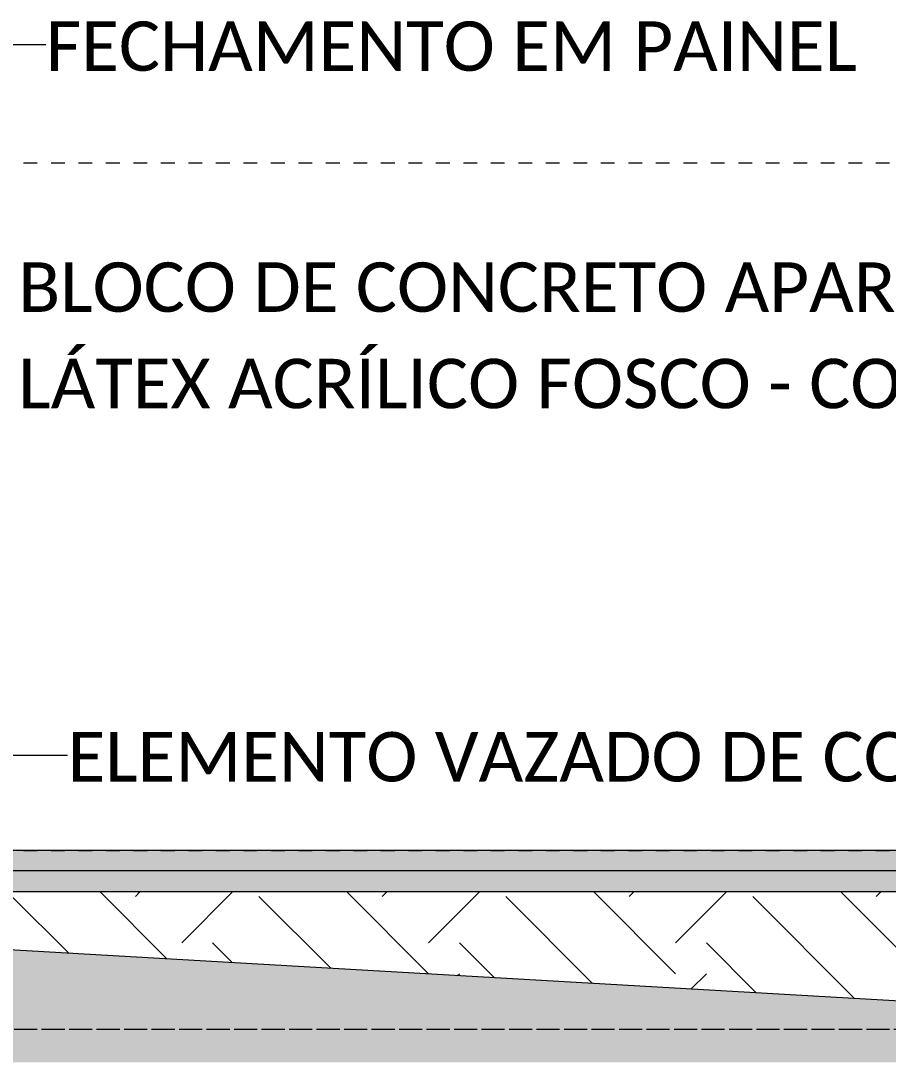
# Model space of a CAD drawing. Header units: metres. Extents: x -3 to 469, y -13 to 19.
# Drawn here: x 100.86 to 107.17, y -1.54 to 6.03 of the extents above; entities that cross this region are included whole.
import ezdxf

# ---------------------------------------------------------------- set-up
doc = ezdxf.new("R2010")
doc.units = ezdxf.units.M
doc.linetypes.add('Center', pattern=[0.03, 0.012, -0.006, 0.006, -0.006])
doc.linetypes.add('Overhead 1_16_', pattern=[0.00258, 0.001587, -0.000992188])
for name, color, linetype, lineweight in [('A-ANNO-KEYN', 7, 'Continuous', 5), ('A-DETL-1', 7, 'Continuous', 20), ('A-FLOR-1', 7, 'Continuous', 20), ('A-FLOR-OVHD', 7, 'Overhead 1_16_', 5), ('A-WALL', 7, 'Continuous', 9)]:
    doc.layers.add(name, color=color, linetype=linetype, lineweight=lineweight)
for name, color, linetype, lineweight, true_color in [('A-DETL-GENF-1', 7, 'Continuous', 5, 0xb8a087), ('A-FLOR-LEVL-2', 7, 'Center', 5, 0x0080c0), ('A-FLOR-PATT-1', 7, 'Continuous', 9, 0x74756c), ('A-FLOR-PATT-4', 7, 'Continuous', 5, 0xb8a087), ('A-WALL-PATT-1', 7, 'Continuous', 5, 0xe3e2df)]:
    doc.layers.add(name, color=color, linetype=linetype, lineweight=lineweight, true_color=true_color)
doc.styles.add('Calibri_2', font='calibri.ttf', dxfattribs={"height": 0.36})
pattern_1 = [(45, (2.574, 0), (0, 1.796051), [1.27, -1.27]), (45, (2.911, -0.3368), (0, 1.796051), [1.27, -1.27]), (45, (3.248, -0.6735), (0, 1.796051), [1.27, -1.27]), (135, (2.574, 0.2245), (-1.796051, 1e-16), [1.27, -1.27]), (135, (2.911, 0.5613), (-1.796051, 1e-16), [1.27, -1.27]), (135, (3.248, 0.898), (-1.796051, 1e-16), [1.27, -1.27])]

msp = doc.modelspace()

# ---------------------------------------------------------------- hatches: boundary and pattern name
at = {"layer": 'A-DETL-GENF-1'}
h = msp.add_hatch(dxfattribs=at)
h.set_pattern_fill('FP_17', color=256, style=0, pattern_type=2)
h.set_pattern_definition(pattern_1)
h.paths.add_polyline_path([(53.2519, -1.5403), (116.9343, -1.5403), (116.9343, -1.4498), (113.4087, -1.4498), (93.413, -0.3), (-2.9385, -0.3), (-2.9385, -1.5403), (51.3788, -1.5403)])
at = {"layer": 'A-FLOR-PATT-1'}
msp.add_hatch(color=256, dxfattribs=at).paths.add_polyline_path([(101.9502, -0.3), (116.9343, -0.3), (116.9343, -0.15), (-2.9385, -0.15), (-2.9385, -0.3), (100.0772, -0.3)])
at = {"layer": 'A-FLOR-PATT-4'}
h = msp.add_hatch(dxfattribs=at)
h.set_pattern_fill('FP_17', color=256, style=0, pattern_type=2)
h.set_pattern_definition(pattern_1)
h.paths.add_polyline_path([(116.9343, -1.4498), (116.9343, -0.3), (93.413, -0.3), (113.4087, -1.4498)])
at = {"layer": 'A-WALL-PATT-1'}
msp.add_hatch(color=256, dxfattribs=at).paths.add_polyline_path([(96.7994, -0.15), (116.9343, -0.15), (116.9343, 0), (93.413, 0), (93.413, -0.15), (96.5653, -0.15)])

# ---------------------------------------------------------------- linework, layer by layer
at = {"layer": 'A-ANNO-KEYN'}
for p, q in [((94.3508, 5.8597), (101.0434, 5.8597)), ((92.9014, 0.692), (101.2016, 0.692))]:
    msp.add_line(p, q, dxfattribs=at)
at = {"layer": 'A-DETL-1'}
msp.add_line((113.4087, -1.4498), (93.413, -0.3), dxfattribs=at)
at = {"layer": 'A-FLOR-1'}
for p, q in [((116.9343, -0.15), (-2.9385, -0.15)), ((93.413, -0.3), (116.9343, -0.3))]:
    msp.add_line(p, q, dxfattribs=at)
at = {"layer": 'A-FLOR-LEVL-2'}
for p, q in [((-0.919, 5), (113.592, 5)), ((-0.919, 0), (113.592, 0)), ((-0.919, -1.3), (113.592, -1.3))]:
    msp.add_line(p, q, dxfattribs=at)
at = {"layer": 'A-FLOR-OVHD'}
msp.add_line((93.613, -1.3), (113.613, -1.3), dxfattribs=at)
at = {"layer": 'A-WALL'}
msp.add_line((116.9343, 0), (93.413, 0), dxfattribs=at)

# ---------------------------------------------------------------- texts
at = {"layer": 'A-ANNO-KEYN', "char_height": 0.36, "attachment_point": 1, "style": 'Calibri_2'}
for s, insert, width in [('FECHAMENTO EM PAINEL', (101.0434, 6.0283), 7.279322), ('BLOCO DE CONCRETO APARENTE COM PINTURA', (100.8426, 4.2759), 13.532485), ('LÁTEX ACRÍLICO FOSCO - COR: INOX - SUVINIL', (100.8426, 3.5747), 12.810966), ('ELEMENTO VAZADO DE CONCRETO h=40cm', (101.2016, 0.8606), 12.265819)]:
    msp.add_mtext(s, dxfattribs=dict(at, insert=insert, width=width))

doc.saveas('drawing.dxf')
